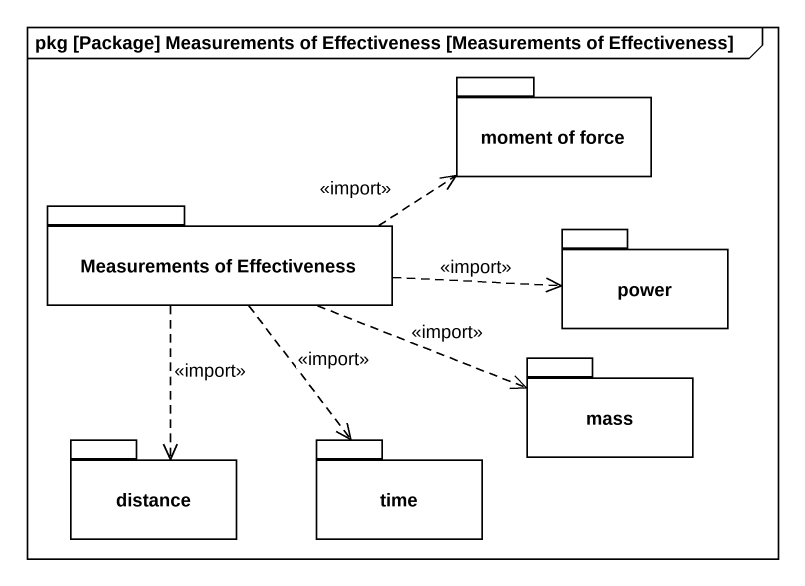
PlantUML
@startuml
mainframe pkg [Package] Measurements of Effectiveness [Measurements of Effectiveness]
package "moment of force" as moment_of_force {
}
package "Measurements of Effectiveness" as Measurements_of {
}
package power {
}
package mass {
}
package distance {
}
package time {
}
Measurements_of .right.> moment_of_force : <<import>>
Measurements_of .right.> power : <<import>>
Measurements_of .right.> mass : <<import>>
Measurements_of ..> distance : <<import>>
Measurements_of ..> time : <<import>>
@enduml
